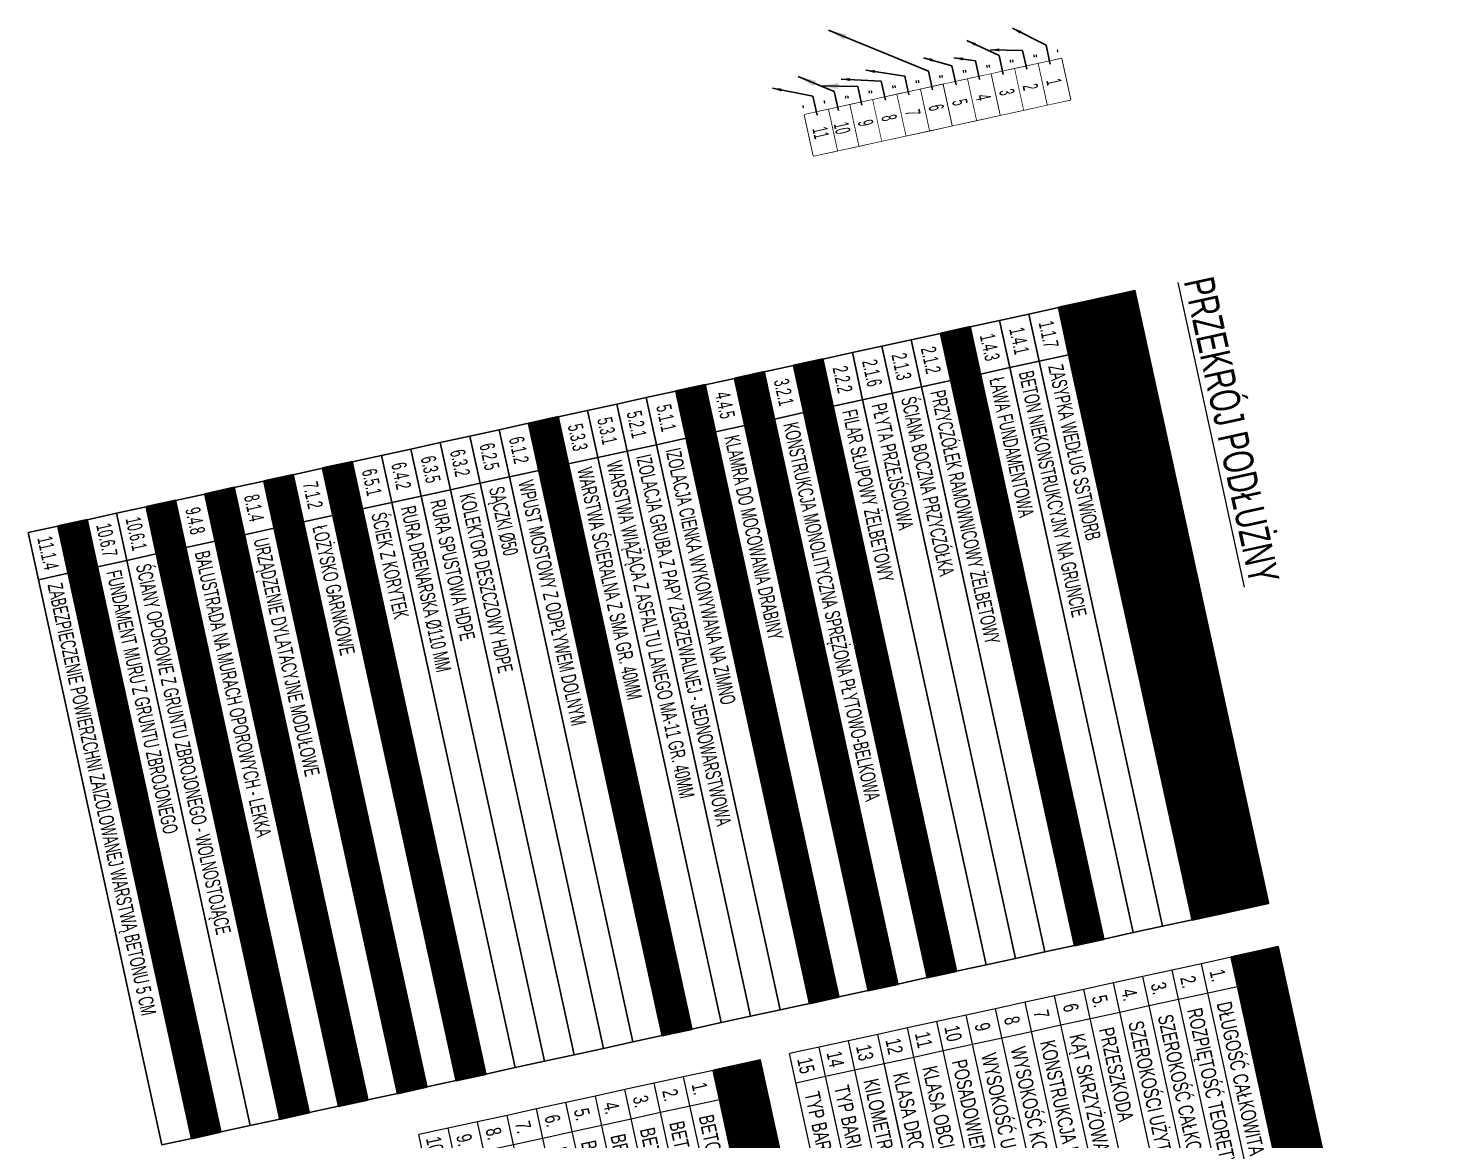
# Model space of a CAD drawing. Header units: metres. Extents: x 8416582 to 8417409, y 5771873 to 5772737.
# Drawn here: x 8416861.53 to 8416885.01, y 5772176.27 to 5772194.71 of the extents above; entities that cross this region are included whole.
import ezdxf
from ezdxf.enums import TextEntityAlignment as Align

# ---------------------------------------------------------------- set-up
doc = ezdxf.new("R2010")
doc.units = ezdxf.units.M
doc.set_wipeout_variables(frame=1)
for name, color, linetype in [('00RysOpi-T', 2, 'Continuous'), ('AII_M_opisy do legendy', 2, 'Continuous'), ('AII_M_opisy tytuly', 3, 'Continuous')]:
    doc.layers.add(name, color=color, linetype=linetype)
doc.layers.add('AII_M_legenda', color=1, linetype='Continuous', lineweight=25)
doc.layers.add('AII_M_tabele', color=1, linetype='Continuous', lineweight=25)
doc.styles.add('CDMSTYLE', font='CDMSIMPL.shx', dxfattribs={"width": 0.7, "bigfont": 'CDMBIGPL.shx'})
doc.dimstyles.new('CDM-ME100MM$7', dxfattribs={"dimscale": 0.1, "dimtxt": 2.5, "dimasz": 1.5, "dimexe": 1.5, "dimexo": 5, "dimgap": 0.5, "dimtad": 1, "dimdec": 0, "dimlfac": 1000, "dimrnd": 1, "dimzin": 9, "dimtxsty": 'CDMSTYLE', "dimblk": 'OBLIQUE', "dimcen": 2.5, "dimdle": 1.5, "dimclrd": 9, "dimclre": 9, "dimclrt": 1, "dimadec": 1, "dimazin": 2, "dimtfac": 1, "dimtdec": 0, "dimtix": 1, "dimtmove": 2, "dimatfit": 3, "dimfxl": 1, "dimtvp": 1, "dimtolj": 1, "dimtzin": 0, "dimlwd": 25, "dimlwe": 25, "dimarcsym": 0})
doc.dimstyles.new('CDM-ME200MM$7', dxfattribs={"dimscale": 0.2, "dimtxt": 2.5, "dimasz": 1.5, "dimexe": 1.5, "dimexo": 5, "dimgap": 0.5, "dimtad": 1, "dimdec": 0, "dimlfac": 1000, "dimrnd": 1, "dimzin": 9, "dimtxsty": 'CDMSTYLE', "dimblk": 'OBLIQUE', "dimcen": 2.5, "dimdle": 1.5, "dimclrd": 9, "dimclre": 9, "dimclrt": 1, "dimadec": 1, "dimazin": 2, "dimtfac": 1, "dimtdec": 0, "dimtix": 1, "dimtmove": 2, "dimatfit": 3, "dimfxl": 1, "dimtvp": 1, "dimtolj": 1, "dimtzin": 0, "dimlwd": 25, "dimlwe": 25, "dimarcsym": 0})

# ---------------------------------------------------------------- blocks, each defined once
blk = doc.blocks.new('OpiNum01')
at = {"layer": 'AII_M_opisy do legendy', "color": 0, "linetype": 'Continuous'}
blk.add_lwpolyline([(-3.5, -2), (3.5, -2), (3.5, 2), (-3.5, 2)], close=True, dxfattribs=at)
at = {"color": 9, "linetype": 'Continuous', "lineweight": 25, "style": 'CDMSTYLE', "width": 0.7, "flags": 1}
for tag, p in [('NAZWAPOL', (-4.1, -6.8)), ('NAZWAANG', (-4.1, -10.48)), ('SPECYF', (-4.1, -14.15)), ('ID', (-4.1, -17.82)), ('BAZA', (-4.1, -21.5)), ('RYSUNEK', (-4.1, -25.17))]:
    blk.add_attdef(tag, p, '', height=2, dxfattribs=at)
at = {"layer": 'AII_M_opisy do legendy', "linetype": 'Continuous', "lineweight": -2, "style": 'CDMSTYLE', "width": 0.5}
blk.add_attdef('NR', text='', height=2.5, dxfattribs=at).set_placement((0, 0), align=Align.MIDDLE)
at = {"color": 0, "linetype": 'Continuous'}
blk.add_wipeout([(-3.5, -2), (3.5, -2), (3.5, 2), (-3.5, 2)], dxfattribs=at).dxf.layer = 'AII_M_opisy do legendy'
blk = doc.blocks.new('OpiTxt01')
at = {"color": 0, "linetype": 'Continuous', "lineweight": 20, "style": 'CDMSTYLE', "width": 0.7}
blk.add_attdef('TEKST_GORNY', (1, 0.89), '', height=2, dxfattribs=at)
at = {"color": 0, "linetype": 'Continuous', "lineweight": -2, "style": 'CDMSTYLE', "width": 0.7}
blk.add_attdef('TEKST_DOLNY', (1.05, -2.73), '', height=2, dxfattribs=at)
blk = doc.blocks.new('_OBLIQUE')
at = {"color": 0, "linetype": 'ByBlock'}
blk.add_line((-0.5, -0.5), (0.5, 0.5), dxfattribs=at)
blk = doc.blocks.new('OpiMetryka011')
at = {"layer": 'AII_M_legenda', "linetype": 'Continuous', "lineweight": 25}
h = blk.add_hatch(dxfattribs=at)
h.set_pattern_fill('ANSI37', color=254, scale=0.04)
h.set_pattern_definition([(332.3230435, (-230.19498, -1666.47211), (0.058989711, 0.112468724), []), (62.3230435, (-230.19498, -1666.47211), (-0.112468724, 0.058989711), [])])
edge = h.paths.add_edge_path()
edge.add_line((0, 0), (128, 0))
edge.add_line((128, 0), (128, 8))
edge.add_line((128, 8), (0, 8))
edge.add_line((0, 8), (0, 0))
at = {"layer": 'AII_M_legenda', "color": 2, "linetype": 'Continuous', "lineweight": 35}
blk.add_lwpolyline([(0, 0), (128, 0), (128, 8), (0, 8)], close=True, dxfattribs=at)
at = {"lineweight": 25, "style": 'CDMSTYLE', "width": 0.7, "flags": 9}
for tag, p in [('OBIEKT', (-17.5, 2.25)), ('ELEMENT', (-2.5, 2.25))]:
    blk.add_attdef(tag, text='', height=2.5, dxfattribs=at).set_placement(p, align=Align.MIDDLE_RIGHT)
at = {"layer": 'AII_M_legenda', "color": 3, "linetype": 'Continuous', "lineweight": -2, "style": 'CDMSTYLE', "width": 0.6}
blk.add_attdef('NAGŁÓWEK', text='', height=4, dxfattribs=at).set_placement((4, 4), align=Align.MIDDLE_LEFT)
blk = doc.blocks.new('*U90')
at = {"layer": 'AII_M_legenda', "color": 1, "linetype": 'Continuous', "lineweight": 18, "ltscale": 0.4}
for p, q in [((0, 0), (0, -5)), ((128, 0), (0, 0)), ((5, 0), (5, -5)), ((72, 0), (72, -5)), ((128, -5), (128, 0)), ((128, -5), (0, -5))]:
    blk.add_line(p, q, dxfattribs=at)
at = {"lineweight": 25, "style": 'CDMSTYLE', "width": 0.7, "flags": 9}
for tag, p in [('OBIEKT', (-17.5, -2.75)), ('ELEMENT', (-2.5, -2.75))]:
    blk.add_attdef(tag, text='', height=2.5, dxfattribs=at).set_placement(p, align=Align.MIDDLE_RIGHT)
at = {"layer": 'AII_M_legenda', "color": 1, "lineweight": 25, "style": 'CDMSTYLE', "width": 0.7, "flags": 8}
blk.add_attdef('NR', text='', height=2.5, dxfattribs=at).set_placement((2.5, -2.75), align=Align.MIDDLE_CENTER)
for tag, p in [('NAZWA', (7, -2.75)), ('OPIS', (74, -2.75))]:
    blk.add_attdef(tag, text='', height=2.5, dxfattribs=at).set_placement(p, align=Align.MIDDLE_LEFT)
blk = doc.blocks.new('*U91')
at = {"layer": 'AII_M_legenda', "color": 1, "linetype": 'Continuous', "lineweight": 18, "ltscale": 0.4}
for p, q in [((0, 0), (0, -5)), ((104, 0), (0, 0)), ((5, 0), (5, -5)), ((74, 0), (74, -5)), ((104, -5), (104, 0)), ((104, -5), (0, -5))]:
    blk.add_line(p, q, dxfattribs=at)
at = {"lineweight": 25, "style": 'CDMSTYLE', "width": 0.7, "flags": 9}
for tag, p in [('OBIEKT', (-17.5, -2.75)), ('ELEMENT', (-2.5, -2.75))]:
    blk.add_attdef(tag, text='', height=2.5, dxfattribs=at).set_placement(p, align=Align.MIDDLE_RIGHT)
at = {"layer": 'AII_M_legenda', "color": 1, "lineweight": 25, "style": 'CDMSTYLE', "width": 0.7, "flags": 8}
blk.add_attdef('NR', text='', height=2.5, dxfattribs=at).set_placement((2.5, -2.75), align=Align.MIDDLE_CENTER)
for tag, p in [('NAZWA', (7, -2.75)), ('OPIS', (76, -2.75))]:
    blk.add_attdef(tag, text='', height=2.5, dxfattribs=at).set_placement(p, align=Align.MIDDLE_LEFT)
blk = doc.blocks.new('*U92')
at = {"layer": 'AII_M_legenda', "linetype": 'Continuous', "lineweight": 25}
h = blk.add_hatch(dxfattribs=at)
h.set_pattern_fill('ANSI37', color=254, scale=0.04)
h.set_pattern_definition([(45, (-232.66827, -46.22293), (-0.08980256, 0.08980256), []), (135, (-232.66827, -46.22293), (-0.08980256, -0.08980256), [])])
h.paths.add_polyline_path([(0, 0), (104, 0), (104, 8), (0, 8)])
at = {"layer": 'AII_M_legenda', "color": 2, "linetype": 'Continuous', "lineweight": 35}
blk.add_lwpolyline([(0, 0), (104, 0), (104, 8), (0, 8)], close=True, dxfattribs=at)
at = {"lineweight": 25, "style": 'CDMSTYLE', "width": 0.7, "flags": 9}
for tag, p in [('OBIEKT', (-17.5, 2.25)), ('ELEMENT', (-2.5, 2.25))]:
    blk.add_attdef(tag, text='', height=2.5, dxfattribs=at).set_placement(p, align=Align.MIDDLE_RIGHT)
at = {"layer": 'AII_M_legenda', "color": 3, "linetype": 'Continuous', "lineweight": -2, "style": 'CDMSTYLE', "width": 0.6}
blk.add_attdef('NAGŁÓWEK', text='', height=4, rotation=360, dxfattribs=at).set_placement((4, 4), align=Align.MIDDLE_LEFT)
blk = doc.blocks.new('*U93')
at = {"layer": 'AII_M_legenda', "color": 1, "linetype": 'Continuous', "lineweight": 18, "ltscale": 0.4}
for p, q in [((0, 0), (0, -5)), ((104, 0), (0, 0)), ((5, 0), (5, -5)), ((74, 0), (74, -5)), ((104, -5), (104, 0)), ((104, -5), (0, -5))]:
    blk.add_line(p, q, dxfattribs=at)
at = {"lineweight": 25, "style": 'CDMSTYLE', "width": 0.7, "flags": 9}
for tag, p in [('OBIEKT', (-17.5, -2.75)), ('ELEMENT', (-2.5, -2.75))]:
    blk.add_attdef(tag, text='', height=2.5, dxfattribs=at).set_placement(p, align=Align.MIDDLE_RIGHT)
at = {"layer": 'AII_M_legenda', "color": 1, "lineweight": 25, "style": 'CDMSTYLE', "width": 0.7, "flags": 8}
blk.add_attdef('NR', text='', height=2.5, dxfattribs=at).set_placement((2.5, -2.75), align=Align.MIDDLE_CENTER)
for tag, p in [('NAZWA', (7, -2.75)), ('OPIS', (76, -2.75))]:
    blk.add_attdef(tag, text='', height=2.5, dxfattribs=at).set_placement(p, align=Align.MIDDLE_LEFT)
blk = doc.blocks.new('*U223')
at = {"layer": 'AII_M_legenda', "color": 1, "linetype": 'Continuous', "lineweight": 18, "ltscale": 0.4}
for p, q in [((0, 0), (0, -5)), ((128, 0), (0, 0)), ((5, 0), (5, -5)), ((72, 0), (72, -5)), ((128, -5), (128, 0)), ((128, -5), (0, -5))]:
    blk.add_line(p, q, dxfattribs=at)
at = {"lineweight": 25, "style": 'CDMSTYLE', "width": 0.7, "flags": 9}
for tag, p in [('OBIEKT', (-17.5, -2.75)), ('ELEMENT', (-2.5, -2.75))]:
    blk.add_attdef(tag, text='', height=2.5, dxfattribs=at).set_placement(p, align=Align.MIDDLE_RIGHT)
at = {"layer": 'AII_M_legenda', "color": 1, "lineweight": 25, "style": 'CDMSTYLE', "width": 0.7, "flags": 8}
blk.add_attdef('NR', text='', height=2.5, dxfattribs=at).set_placement((2.5, -2.75), align=Align.MIDDLE_CENTER)
for tag, p in [('NAZWA', (7, -2.75)), ('OPIS', (74, -2.75))]:
    blk.add_attdef(tag, text='', height=2.5, dxfattribs=at).set_placement(p, align=Align.MIDDLE_LEFT)
blk = doc.blocks.new('*U222')
at = {"layer": 'AII_M_legenda', "color": 1, "linetype": 'Continuous', "lineweight": 18, "ltscale": 0.4}
for p, q in [((0, 0), (0, -5)), ((128, 0), (0, 0)), ((5, 0), (5, -5)), ((72, 0), (72, -5)), ((128, -5), (128, 0)), ((128, -5), (0, -5))]:
    blk.add_line(p, q, dxfattribs=at)
at = {"lineweight": 25, "style": 'CDMSTYLE', "width": 0.7, "flags": 9}
for tag, p in [('OBIEKT', (-17.5, -2.75)), ('ELEMENT', (-2.5, -2.75))]:
    blk.add_attdef(tag, text='', height=2.5, dxfattribs=at).set_placement(p, align=Align.MIDDLE_RIGHT)
at = {"layer": 'AII_M_legenda', "color": 1, "lineweight": 25, "style": 'CDMSTYLE', "width": 0.7, "flags": 8}
blk.add_attdef('NR', text='', height=2.5, dxfattribs=at).set_placement((2.5, -2.75), align=Align.MIDDLE_CENTER)
for tag, p in [('NAZWA', (7, -2.75)), ('OPIS', (74, -2.75))]:
    blk.add_attdef(tag, text='', height=2.5, dxfattribs=at).set_placement(p, align=Align.MIDDLE_LEFT)
blk = doc.blocks.new('OpiLeg02')
at = {"layer": 'AII_M_legenda', "linetype": 'Continuous', "lineweight": 25}
h = blk.add_hatch(dxfattribs=at)
h.set_pattern_fill('ANSI37', color=254, scale=0.04)
h.set_pattern_definition([(45, (-232.66827, -46.22293), (-0.08980256, 0.08980256), []), (135, (-232.66827, -46.22293), (-0.08980256, -0.08980256), [])])
h.paths.add_polyline_path([(0, 0), (104, 0), (104, 8), (0, 8)])
at = {"layer": 'AII_M_legenda', "color": 2, "linetype": 'Continuous', "lineweight": 35}
blk.add_lwpolyline([(0, 0), (104, 0), (104, 8), (0, 8)], close=True, dxfattribs=at)
at = {"layer": 'AII_M_legenda', "color": 3, "linetype": 'Continuous', "lineweight": -2, "style": 'CDMSTYLE', "width": 0.6}
blk.add_attdef('NAGŁÓWEK', text='', height=4, dxfattribs=at).set_placement((4, 4), align=Align.MIDDLE_LEFT)
blk = doc.blocks.new('OpiLeg03')
at = {"layer": 'AII_M_legenda', "linetype": 'Continuous', "lineweight": 25}
h = blk.add_hatch(dxfattribs=at)
h.set_pattern_fill('ANSI37', color=254, scale=0.03)
h.paths.add_polyline_path([(0, -5), (104, -5), (104, 0), (0, 0)])
at = {"layer": 'AII_M_legenda', "color": 0, "linetype": 'Continuous'}
blk.add_line((8, 0), (8, -5), dxfattribs=at)
at = {"layer": 'AII_M_legenda', "color": 2, "linetype": 'Continuous', "lineweight": 35}
blk.add_lwpolyline([(0, -5), (104, -5), (104, 0), (0, 0)], close=True, dxfattribs=at)
at = {"layer": 'AII_M_legenda', "color": 9, "linetype": 'Continuous', "lineweight": 25, "style": 'CDMSTYLE', "width": 0.7, "flags": 1}
for tag, p in [('SPECYF', (-25.64, -4.25)), ('ID', (-14.56, -4.25)), ('BAZA', (-7.93, -4.25))]:
    blk.add_attdef(tag, p, '', height=2, dxfattribs=at)
at = {"layer": 'AII_M_legenda', "color": 1, "linetype": 'Continuous', "lineweight": -2, "style": 'CDMSTYLE', "width": 0.6}
blk.add_attdef('NR', text='', height=2.5, dxfattribs=at).set_placement((4, -2.5), align=Align.MIDDLE)
blk.add_attdef('NAZWAPOL', text='', height=2.5, dxfattribs=at).set_placement((9.17, -2.5), align=Align.MIDDLE_LEFT)
blk = doc.blocks.new('OpiLeg01')
at = {"layer": 'AII_M_legenda', "color": 0, "linetype": 'Continuous'}
blk.add_lwpolyline([(0, -5), (8, -5), (8, 0), (0, 0)], close=True, dxfattribs=at)
blk.add_lwpolyline([(8, -5), (104, -5), (104, 0), (8, 0)], dxfattribs=at)
at = {"layer": 'AII_M_legenda', "color": 9, "linetype": 'Continuous', "lineweight": 25, "style": 'CDMSTYLE', "width": 0.7, "flags": 1}
for tag, p in [('SPECYF', (-25.64, -4.25)), ('ID', (-14.56, -4.25)), ('BAZA', (-7.93, -4.25))]:
    blk.add_attdef(tag, p, '', height=2, dxfattribs=at)
at = {"layer": 'AII_M_legenda', "linetype": 'Continuous', "lineweight": -2, "style": 'CDMSTYLE', "width": 0.6}
blk.add_attdef('NR', text='', height=2.5, dxfattribs=at).set_placement((4, -2.5), align=Align.MIDDLE)
blk.add_attdef('NAZWAPOL', text='', height=2.5, dxfattribs=at).set_placement((9.17, -2.5), align=Align.MIDDLE_LEFT)

msp = doc.modelspace()

# ---------------------------------------------------------------- block references
at = {"layer": '00RysOpi-T', "color": 1, "linetype": 'Continuous', "lineweight": 0, "rotation": 282.3200789319986}
for p, xscale, yscale, zscale, values in [((8416878.5599, 5772193.8249), 0.1, 0.1, 0.1, {'NR': '1'}), ((8416876.6059, 5772193.3982), 0.09999999999999998, 0.09999999999999998, 0.09999999999999998, {'NR': '6'}), ((8416875.4336, 5772193.1422), 0.09999999999999998, 0.09999999999999998, 0.09999999999999998, {'NR': '9'})]:
    msp.add_blockref('OpiNum01', p, dxfattribs=dict(at, xscale=xscale, yscale=yscale, zscale=zscale)).add_auto_attribs(values)
at = {"layer": 'AII_M_legenda', "xscale": 0.09999999999999998, "yscale": 0.09999999999999998, "zscale": 0.09999999999999998, "rotation": 282.3200789319986}
for name, p, values in [('OpiLeg02', (8416879.119, 5772190.1832), {'NAGŁÓWEK': 'LEGENDA'}), ('OpiLeg03', (8416879.119, 5772190.1832), {'NR': '1', 'NAZWAPOL': 'FUNDAMENTOWANIE'}), ('OpiLeg01', (8416878.1421, 5772189.9698), {'NR': '1.4.1', 'NAZWAPOL': 'BETON NIEKONSTRUKCYJNY NA GRUNCIE'}), ('OpiLeg01', (8416878.6305, 5772190.0765), {'NR': '1.1.7', 'NAZWAPOL': 'ZASYPKA WEDŁUG SSTWiORB'}), ('OpiLeg01', (8416876.6766, 5772189.6498), {'NR': '2.1.2', 'NAZWAPOL': 'PRZYCZÓŁEK RAMOWNICOWY ŻELBETOWY'}), ('OpiLeg03', (8416877.1651, 5772189.7564), {'NR': '2', 'NAZWAPOL': 'PODPORY'}), ('OpiLeg01', (8416877.6536, 5772189.8631), {'NR': '1.4.3', 'NAZWAPOL': 'ŁAWA FUNDAMENTOWA'}), ('OpiLeg01', (8416875.6996, 5772189.4364), {'NR': '2.1.6', 'NAZWAPOL': 'PŁYTA PRZEJŚCIOWA'}), ('OpiLeg01', (8416876.1881, 5772189.5431), {'NR': '2.1.3', 'NAZWAPOL': 'ŚCIANA BOCZNA PRZYCZÓŁKA'}), ('OpiLeg03', (8416874.7227, 5772189.223), {'NR': '3', 'NAZWAPOL': 'KONSTRUKCJE BETONOWE'}), ('OpiLeg01', (8416875.2111, 5772189.3297), {'NR': '2.2.2', 'NAZWAPOL': 'FILAR SŁUPOWY ŻELBETOWY'}), ('OpiLeg03', (8416873.7457, 5772189.0096), {'NR': '4', 'NAZWAPOL': 'KONSTRUKCJE STALOWE'}), ('OpiLeg01', (8416874.2342, 5772189.1163), {'NR': '3.2.1', 'NAZWAPOL': 'KONSTRUKCJA MONOLITYCZNA SPRĘŻONA PŁYTOWO-BELKOWA'}), ('OpiLeg03', (8416872.7687, 5772188.7963), {'NR': '5', 'NAZWAPOL': 'IZOLACJE I NAWIERZCHNIE'}), ('OpiLeg01', (8416873.2572, 5772188.903), {'NR': '4.4.5', 'NAZWAPOL': 'KLAMRA DO MOCOWANIA DRABINY'}), ('OpiLeg01', (8416871.3033, 5772188.4762), {'NR': '5.3.1', 'NAZWAPOL': 'WARSTWA WIĄŻĄCA Z ASFALTU LANEGO MA-11 GR. 40MM'}), ('OpiLeg01', (8416871.7917, 5772188.5829), {'NR': '5.2.1', 'NAZWAPOL': 'IZOLACJA GRUBA Z PAPY ZGRZEWALNEJ - JEDNOWARSTWOWA'}), ('OpiLeg01', (8416872.2802, 5772188.6896), {'NR': '5.1.1', 'NAZWAPOL': 'IZOLACJA CIENKA WYKONYWANA NA ZIMNO'}), ('OpiLeg03', (8416870.3263, 5772188.2628), {'NR': '6', 'NAZWAPOL': 'ODWODNIENIE'}), ('OpiLeg01', (8416870.8148, 5772188.3695), {'NR': '5.3.3', 'NAZWAPOL': 'WARSTWA ŚCIERALNA Z SMA GR. 40MM'}), ('OpiLeg01', (8416869.3493, 5772188.0495), {'NR': '6.2.5', 'NAZWAPOL': 'SĄCZKI %%C50'}), ('OpiLeg01', (8416869.8378, 5772188.1562), {'NR': '6.1.2', 'NAZWAPOL': 'WPUST MOSTOWY Z ODPŁYWEM DOLNYM'}), ('OpiLeg01', (8416868.3723, 5772187.8361), {'NR': '6.3.5', 'NAZWAPOL': 'RURA SPUSTOWA HDPE'}), ('OpiLeg01', (8416868.8608, 5772187.9428), {'NR': '6.3.2', 'NAZWAPOL': 'KOLEKTOR DESZCZOWY HDPE'}), ('OpiLeg01', (8416867.3954, 5772187.6227), {'NR': '6.5.1', 'NAZWAPOL': 'ŚCIEK Z KORYTEK'}), ('OpiLeg01', (8416867.8839, 5772187.7294), {'NR': '6.4.2', 'NAZWAPOL': 'RURA DRENARSKA %%C110 MM'}), ('OpiLeg03', (8416865.9299, 5772187.3027), {'NR': '8', 'NAZWAPOL': 'URZĄDZENIA DYLATACYJNE'}), ('OpiLeg01', (8416866.4184, 5772187.4093), {'NR': '7.1.2', 'NAZWAPOL': 'ŁOŻYSKO GARNKOWE'}), ('OpiLeg03', (8416866.9069, 5772187.516), {'NR': '7', 'NAZWAPOL': 'ŁOŻYSKA'}), ('OpiLeg03', (8416864.9529, 5772187.0893), {'NR': '9', 'NAZWAPOL': 'ELEMENTY ZABEZPIECZAJĄCE'}), ('OpiLeg01', (8416865.4414, 5772187.196), {'NR': '8.1.4', 'NAZWAPOL': 'URZĄDZENIE DYLATACYJNE MODUŁOWE'}), ('OpiLeg03', (8416863.976, 5772186.8759), {'NR': '10', 'NAZWAPOL': 'INNE ROBOTY MOSTOWE'}), ('OpiLeg01', (8416864.4645, 5772186.9826), {'NR': '9.4.8', 'NAZWAPOL': 'BALUSTRADA NA MURACH OPOROWYCH - LEKKA'}), ('OpiLeg01', (8416862.999, 5772186.6625), {'NR': '10.6.7', 'NAZWAPOL': 'FUNDAMENT MURU Z GRUNTU ZBROJONEGO'}), ('OpiLeg01', (8416863.4875, 5772186.7692), {'NR': '10.6.1', 'NAZWAPOL': 'ŚCIANY OPOROWE Z GRUNTU ZBROJONEGO - WOLNOSTOJĄCE'}), ('OpiLeg01', (8416862.022, 5772186.4492), {'NR': '11.1.4', 'NAZWAPOL': 'ZABEZPIECZENIE POWIERZCHNI ZAIZOLOWANEJ WARSTWĄ BETONU 5 CM'}), ('OpiLeg03', (8416862.5105, 5772186.5559), {'NR': '11', 'NAZWAPOL': 'POZOSTAŁE POZYCJE'})]:
    msp.add_blockref(name, p, dxfattribs=at).add_auto_attribs(values)
at = {"layer": 'AII_M_tabele', "rotation": 282.3200789319986}
for name, p, xscale, yscale, zscale, values in [('OpiMetryka011', (8416881.4972, 5772179.2944), 0.09999999999999996, 0.09999999999999996, 0.09999999999999996, {'NAGŁÓWEK': 'METRYKA OBIEKTU - WD-68'}), ('*U92', (8416872.8998, 5772177.4167), 0.09999999999999981, 0.09999999999999981, 0.09999999999999981, {'NAGŁÓWEK': 'DANE MATERIAŁOWE'})]:
    msp.add_blockref(name, p, dxfattribs=dict(at, xscale=xscale, yscale=yscale, zscale=zscale)).add_auto_attribs(values)
at = {"layer": 'AII_M_tabele', "color": 1, "lineweight": 25, "xscale": 0.09999999999999996, "yscale": 0.09999999999999996, "zscale": 0.09999999999999996, "rotation": 282.3200789319986}
for p, values in [((8416880.5202, 5772179.081), {'NR': '3.', 'NAZWA': 'SZEROKOŚĆ CAŁKOWITA', 'OPIS': '12,15 m'}), ((8416881.0087, 5772179.1877), {'NR': '2.', 'NAZWA': 'ROZPIĘTOŚĆ TEORETYCZNA', 'OPIS': '26,0+26,0 m'}), ((8416881.4972, 5772179.2944), {'NR': '1.', 'NAZWA': 'DŁUGOŚĆ CAŁKOWITA', 'OPIS': '53,80 m'}), ((8416879.5432, 5772178.8676), {'NR': '5.', 'NAZWA': 'PRZESZKODA', 'OPIS': 'AUTOSTRADA A2'}), ((8416880.0317, 5772178.9743), {'NR': '4.', 'NAZWA': 'SZEROKOŚCI UŻYTKOWE', 'OPIS': '2x2,75 m + 2,0 m +1,5 m'}), ((8416876.6123, 5772178.2275), {'NR': '11', 'NAZWA': 'KLASA OBCIĄŻENIA OBIEKTU wg PN-EN 1991-2', 'OPIS': 'klasa II'}), ((8416875.1469, 5772177.9075), {'NR': '14', 'NAZWA': 'TYP BARIERY OCHRONNEJ', 'OPIS': 'H2W2'}), ((8416876.1238, 5772178.1208), {'NR': '12', 'NAZWA': 'KLASA DROGI NA OBIEKCIE', 'OPIS': 'L'}), ((8416874.6584, 5772177.8008), {'NR': '15', 'NAZWA': 'TYP BARIERY OCHRONNEJ Z PORĘCZĄ', 'OPIS': 'H2W3'})]:
    msp.add_blockref('*U90', p, dxfattribs=at).add_auto_attribs(values)
at = {"layer": 'AII_M_tabele', "lineweight": 25, "xscale": 0.09999999999999998, "yscale": 0.09999999999999998, "zscale": 0.09999999999999998, "rotation": 282.3200789319986}
for name, p, values in [('*U222', (8416878.5663, 5772178.6543), {'NR': '7', 'NAZWA': 'KONSTRUKCJA NOŚNA', 'OPIS': 'PŁYTOWO-BELKOWA, KABLOBETON'}), ('*U222', (8416879.0547, 5772178.761), {'NR': '6', 'NAZWA': 'KĄT SKRZYŻOWANIA Z OSIĄ PRZESZKODY', 'OPIS': '90%%D'}), ('*U223', (8416877.5893, 5772178.4409), {'NR': '9', 'NAZWA': 'WYSOKOŚĆ USTROJOWA', 'OPIS': '1,30'}), ('*U223', (8416878.0778, 5772178.5476), {'NR': '8', 'NAZWA': 'WYSOKOŚĆ KONSTRUKCYJNA', 'OPIS': '1,43'})]:
    msp.add_blockref(name, p, dxfattribs=at).add_auto_attribs(values)
at = {"layer": 'AII_M_tabele', "lineweight": 25}
ref = msp.add_blockref('*U222', (8416877.1008, 5772178.3342), dxfattribs=dict(at, xscale=0.09999999999999998, yscale=0.09999999999999998, zscale=0.09999999999999998, rotation=282.3200789319986))
ref.add_attrib('NR', '10', dxfattribs={"layer": 'AII_M_legenda', "color": 1, "lineweight": 25, "height": 0.25, "rotation": 282.32008, "style": 'CDMSTYLE', "width": 0.7, "flags": 8}).set_placement((8416876.8855, 5772178.0313), align=Align.MIDDLE_CENTER)
ref.add_attrib('NAZWA', 'POSADOWIENIE', dxfattribs={"layer": 'AII_M_legenda', "color": 1, "lineweight": 25, "height": 0.25, "rotation": 282.32008, "style": 'CDMSTYLE', "width": 0.7, "flags": 8}).set_placement((8416876.9815, 5772177.5917), align=Align.MIDDLE_LEFT)
ref.add_attrib('OPIS', 'BEZPOŚREDNIE NA GRUNCIE WZMOCNIONYM', dxfattribs={"layer": 'AII_M_legenda', "color": 1, "lineweight": 25, "height": 0.25, "rotation": 282.32008, "style": 'CDMSTYLE', "width": 0.65, "flags": 8}).set_placement((8416878.4111, 5772171.0459), align=Align.MIDDLE_LEFT)
ref = msp.add_blockref('*U223', (8416875.6353, 5772178.0141), dxfattribs=dict(at, xscale=0.09999999999999998, yscale=0.09999999999999998, zscale=0.09999999999999998, rotation=282.3200789319986))
ref.add_attrib('NR', '13', dxfattribs={"layer": 'AII_M_legenda', "color": 1, "lineweight": 25, "height": 0.25, "rotation": 282.32008, "style": 'CDMSTYLE', "width": 0.7, "flags": 8}).set_placement((8416875.42, 5772177.7112), align=Align.MIDDLE_CENTER)
ref.add_attrib('NAZWA', 'KILOMETRAŻ OBIEKTU', dxfattribs={"layer": 'AII_M_legenda', "color": 1, "lineweight": 25, "height": 0.25, "rotation": 282.32008, "style": 'CDMSTYLE', "width": 0.7, "flags": 8}).set_placement((8416875.516, 5772177.2716), align=Align.MIDDLE_LEFT)
ref.add_attrib('OPIS', '600+560.00 A2 / 0+277.35 DG 200122W', dxfattribs={"layer": 'AII_M_legenda', "color": 1, "lineweight": 25, "height": 0.25, "rotation": 282.32008, "style": 'CDMSTYLE', "width": 0.65, "flags": 8}).set_placement((8416876.9456, 5772170.7259), align=Align.MIDDLE_LEFT)
at = {"layer": 'AII_M_tabele'}
ref = msp.add_blockref('*U91', (8416871.9229, 5772177.2033), dxfattribs=dict(at, xscale=0.09999999999999981, yscale=0.09999999999999981, zscale=0.09999999999999981, rotation=282.3200789319986))
ref.add_attrib('NR', '3.', dxfattribs={"layer": 'AII_M_legenda', "color": 1, "lineweight": 25, "height": 0.25, "rotation": 282.32008, "style": 'CDMSTYLE', "width": 0.7}).set_placement((8416871.7075, 5772176.9004), align=Align.MIDDLE_CENTER)
ref.add_attrib('NAZWA', 'BETON PRZYCZÓŁKÓW', dxfattribs={"layer": 'AII_M_legenda', "color": 1, "lineweight": 25, "height": 0.25, "rotation": 282.32008, "style": 'CDMSTYLE', "width": 0.7}).set_placement((8416871.8035, 5772176.4608), align=Align.MIDDLE_LEFT)
ref.add_attrib('OPIS', 'C30/37', dxfattribs={"layer": 'AII_M_legenda', "color": 1, "lineweight": 25, "height": 0.25, "rotation": 282.32008, "style": 'CDMSTYLE', "width": 0.7}).set_placement((8416873.2758, 5772169.7197), align=Align.MIDDLE_LEFT)
ref = msp.add_blockref('*U91', (8416872.4113, 5772177.31), dxfattribs=dict(at, xscale=0.09999999999999981, yscale=0.09999999999999981, zscale=0.09999999999999981, rotation=282.3200789319986))
ref.add_attrib('NR', '2.', dxfattribs={"layer": 'AII_M_legenda', "color": 1, "lineweight": 25, "height": 0.25, "rotation": 282.32008, "style": 'CDMSTYLE', "width": 0.7}).set_placement((8416872.196, 5772177.0071), align=Align.MIDDLE_CENTER)
ref.add_attrib('NAZWA', 'BETON ŁAW FUNDAMENTOWYCH', dxfattribs={"layer": 'AII_M_legenda', "color": 1, "lineweight": 25, "height": 0.25, "rotation": 282.32008, "style": 'CDMSTYLE', "width": 0.7}).set_placement((8416872.292, 5772176.5675), align=Align.MIDDLE_LEFT)
ref.add_attrib('OPIS', 'C30/37', dxfattribs={"layer": 'AII_M_legenda', "color": 1, "lineweight": 25, "height": 0.25, "rotation": 282.32008, "style": 'CDMSTYLE', "width": 0.7}).set_placement((8416873.7643, 5772169.8264), align=Align.MIDDLE_LEFT)
ref = msp.add_blockref('*U93', (8416872.8998, 5772177.4167), dxfattribs=dict(at, xscale=0.09999999999999998, yscale=0.09999999999999998, zscale=0.09999999999999998, rotation=282.3200789319986))
ref.add_attrib('NR', '1.', dxfattribs={"layer": 'AII_M_legenda', "color": 1, "lineweight": 25, "height": 0.25, "rotation": 282.32008, "style": 'CDMSTYLE', "width": 0.7}).set_placement((8416872.6845, 5772177.1138), align=Align.MIDDLE_CENTER)
ref.add_attrib('NAZWA', 'BETON USTROJU NOŚNEGO', dxfattribs={"layer": 'AII_M_legenda', "color": 1, "lineweight": 25, "height": 0.25, "rotation": 282.32008, "style": 'CDMSTYLE', "width": 0.7}).set_placement((8416872.7805, 5772176.6741), align=Align.MIDDLE_LEFT)
ref.add_attrib('OPIS', 'C40/50', dxfattribs={"layer": 'AII_M_legenda', "color": 1, "lineweight": 25, "height": 0.25, "rotation": 282.32008, "style": 'CDMSTYLE', "width": 0.7}).set_placement((8416874.2528, 5772169.933), align=Align.MIDDLE_LEFT)
ref = msp.add_blockref('*U91', (8416870.9459, 5772176.99), dxfattribs=dict(at, xscale=0.09999999999999981, yscale=0.09999999999999981, zscale=0.09999999999999981, rotation=282.3200789319986))
ref.add_attrib('NR', '5.', dxfattribs={"layer": 'AII_M_legenda', "color": 1, "lineweight": 25, "height": 0.25, "rotation": 282.32008, "style": 'CDMSTYLE', "width": 0.7}).set_placement((8416870.7306, 5772176.687), align=Align.MIDDLE_CENTER)
ref.add_attrib('NAZWA', 'BETON FILARÓW', dxfattribs={"layer": 'AII_M_legenda', "color": 1, "lineweight": 25, "height": 0.25, "rotation": 282.32008, "style": 'CDMSTYLE', "width": 0.7}).set_placement((8416870.8266, 5772176.2474), align=Align.MIDDLE_LEFT)
ref.add_attrib('OPIS', 'C35/45', dxfattribs={"layer": 'AII_M_legenda', "color": 1, "lineweight": 25, "height": 0.25, "rotation": 282.32008, "style": 'CDMSTYLE', "width": 0.7}).set_placement((8416872.2988, 5772169.5063), align=Align.MIDDLE_LEFT)
ref = msp.add_blockref('*U91', (8416871.4344, 5772177.0966), dxfattribs=dict(at, xscale=0.09999999999999981, yscale=0.09999999999999981, zscale=0.09999999999999981, rotation=282.3200789319986))
ref.add_attrib('NR', '4.', dxfattribs={"layer": 'AII_M_legenda', "color": 1, "lineweight": 25, "height": 0.25, "rotation": 282.32008, "style": 'CDMSTYLE', "width": 0.7}).set_placement((8416871.219, 5772176.7937), align=Align.MIDDLE_CENTER)
ref.add_attrib('NAZWA', 'BETON PŁYT PRZEJŚCIOWYCH', dxfattribs={"layer": 'AII_M_legenda', "color": 1, "lineweight": 25, "height": 0.25, "rotation": 282.32008, "style": 'CDMSTYLE', "width": 0.7}).set_placement((8416871.3151, 5772176.3541), align=Align.MIDDLE_LEFT)
ref.add_attrib('OPIS', 'C30/37', dxfattribs={"layer": 'AII_M_legenda', "color": 1, "lineweight": 25, "height": 0.25, "rotation": 282.32008, "style": 'CDMSTYLE', "width": 0.7}).set_placement((8416872.7873, 5772169.613), align=Align.MIDDLE_LEFT)
ref = msp.add_blockref('*U91', (8416869.9689, 5772176.7766), dxfattribs=dict(at, xscale=0.09999999999999981, yscale=0.09999999999999981, zscale=0.09999999999999981, rotation=282.3200789319986))
ref.add_attrib('NR', '7.', dxfattribs={"layer": 'AII_M_legenda', "color": 1, "lineweight": 25, "height": 0.25, "rotation": 282.32008, "style": 'CDMSTYLE', "width": 0.7}).set_placement((8416869.7536, 5772176.4737), align=Align.MIDDLE_CENTER)
ref.add_attrib('NAZWA', 'BETON ZABUDÓW CHODNIKOWYCH', dxfattribs={"layer": 'AII_M_legenda', "color": 1, "lineweight": 25, "height": 0.25, "rotation": 282.32008, "style": 'CDMSTYLE', "width": 0.7}).set_placement((8416869.8496, 5772176.034), align=Align.MIDDLE_LEFT)
ref.add_attrib('OPIS', 'C35/45', dxfattribs={"layer": 'AII_M_legenda', "color": 1, "lineweight": 25, "height": 0.25, "rotation": 282.32008, "style": 'CDMSTYLE', "width": 0.7}).set_placement((8416871.3219, 5772169.2929), align=Align.MIDDLE_LEFT)
ref = msp.add_blockref('*U91', (8416870.4574, 5772176.8833), dxfattribs=dict(at, xscale=0.09999999999999981, yscale=0.09999999999999981, zscale=0.09999999999999981, rotation=282.3200789319986))
ref.add_attrib('NR', '6.', dxfattribs={"layer": 'AII_M_legenda', "color": 1, "lineweight": 25, "height": 0.25, "rotation": 282.32008, "style": 'CDMSTYLE', "width": 0.7}).set_placement((8416870.2421, 5772176.5804), align=Align.MIDDLE_CENTER)
ref.add_attrib('NAZWA', 'BETON CIOSÓW PODŁOŻYSKOWYCH', dxfattribs={"layer": 'AII_M_legenda', "color": 1, "lineweight": 25, "height": 0.25, "rotation": 282.32008, "style": 'CDMSTYLE', "width": 0.7}).set_placement((8416870.3381, 5772176.1407), align=Align.MIDDLE_LEFT)
ref.add_attrib('OPIS', 'C35/45', dxfattribs={"layer": 'AII_M_legenda', "color": 1, "lineweight": 25, "height": 0.25, "rotation": 282.32008, "style": 'CDMSTYLE', "width": 0.7}).set_placement((8416871.8104, 5772169.3996), align=Align.MIDDLE_LEFT)
ref = msp.add_blockref('*U91', (8416868.9919, 5772176.5632), dxfattribs=dict(at, xscale=0.09999999999999981, yscale=0.09999999999999981, zscale=0.09999999999999981, rotation=282.3200789319986))
ref.add_attrib('NR', '9.', dxfattribs={"layer": 'AII_M_legenda', "color": 1, "lineweight": 25, "height": 0.25, "rotation": 282.32008, "style": 'CDMSTYLE', "width": 0.7}).set_placement((8416868.7766, 5772176.2603), align=Align.MIDDLE_CENTER)
ref.add_attrib('NAZWA', 'STAL ZBROJENIOWA', dxfattribs={"layer": 'AII_M_legenda', "color": 1, "lineweight": 25, "height": 0.25, "rotation": 282.32008, "style": 'CDMSTYLE', "width": 0.7}).set_placement((8416868.8726, 5772175.8207), align=Align.MIDDLE_LEFT)
ref.add_attrib('OPIS', 'f`3yk`4=500 [MPa], kl.C', dxfattribs={"layer": 'AII_M_legenda', "color": 1, "lineweight": 25, "height": 0.25, "rotation": 282.32008, "style": 'CDMSTYLE', "width": 0.7}).set_placement((8416870.3449, 5772169.0796), align=Align.MIDDLE_LEFT)
ref = msp.add_blockref('*U91', (8416869.4804, 5772176.6699), dxfattribs=dict(at, xscale=0.09999999999999981, yscale=0.09999999999999981, zscale=0.09999999999999981, rotation=282.3200789319986))
ref.add_attrib('NR', '8.', dxfattribs={"layer": 'AII_M_legenda', "color": 1, "lineweight": 25, "height": 0.25, "rotation": 282.32008, "style": 'CDMSTYLE', "width": 0.7}).set_placement((8416869.2651, 5772176.367), align=Align.MIDDLE_CENTER)
ref.add_attrib('NAZWA', 'BETON NIEKONSTRUKCYJNY', dxfattribs={"layer": 'AII_M_legenda', "color": 1, "lineweight": 25, "height": 0.25, "rotation": 282.32008, "style": 'CDMSTYLE', "width": 0.7}).set_placement((8416869.3611, 5772175.9273), align=Align.MIDDLE_LEFT)
ref.add_attrib('OPIS', 'C12/15', dxfattribs={"layer": 'AII_M_legenda', "color": 1, "lineweight": 25, "height": 0.25, "rotation": 282.32008, "style": 'CDMSTYLE', "width": 0.7}).set_placement((8416870.8334, 5772169.1862), align=Align.MIDDLE_LEFT)
ref = msp.add_blockref('*U91', (8416868.5035, 5772176.4565), dxfattribs=dict(at, xscale=0.09999999999999981, yscale=0.09999999999999981, zscale=0.09999999999999981, rotation=282.3200789319986))
ref.add_attrib('NR', '10.', dxfattribs={"layer": 'AII_M_legenda', "color": 1, "lineweight": 25, "height": 0.25, "rotation": 282.32008, "style": 'CDMSTYLE', "width": 0.7}).set_placement((8416868.2881, 5772176.1536), align=Align.MIDDLE_CENTER)
ref.add_attrib('NAZWA', 'STAL SPRĘŻAJĄCA', dxfattribs={"layer": 'AII_M_legenda', "color": 1, "lineweight": 25, "height": 0.25, "rotation": 282.32008, "style": 'CDMSTYLE', "width": 0.7}).set_placement((8416868.3841, 5772175.714), align=Align.MIDDLE_LEFT)
ref.add_attrib('OPIS', '1860 [MPa]', dxfattribs={"layer": 'AII_M_legenda', "color": 1, "lineweight": 25, "height": 0.25, "rotation": 282.32008, "style": 'CDMSTYLE', "width": 0.7}).set_placement((8416869.8564, 5772168.9729), align=Align.MIDDLE_LEFT)

# ---------------------------------------------------------------- texts
at = {"layer": 'AII_M_opisy tytuly', "color": 3, "linetype": 'Continuous', "lineweight": 0, "style": 'CDMSTYLE', "width": 0.7}
msp.add_text('%%UPRZEKRÓJ PODŁUŻNY', height=0.5, rotation=282.32008, dxfattribs=at).set_placement((8416881.507, 5772188.0412), align=Align.MIDDLE_CENTER)

# ---------------------------------------------------------------- next in the draw order: block references
at = {"layer": 'Defpoints', "color": 250, "linetype": 'Continuous', "lineweight": 0, "rotation": 282.3200789319986}
for p, xscale, yscale, zscale in [((8416878.4276, 5772194.4307), 0.1, 0.1, 0.1), ((8416876.4737, 5772194.0039), 0.09999999999999998, 0.09999999999999998, 0.09999999999999998), ((8416875.3013, 5772193.7479), 0.09999999999999998, 0.09999999999999998, 0.09999999999999998)]:
    msp.add_blockref('OpiTxt01', p, dxfattribs=dict(at, xscale=xscale, yscale=yscale, zscale=zscale)).add_auto_attribs({'TEKST_GORNY': '-', 'TEKST_DOLNY': '-'})

# ---------------------------------------------------------------- next in the draw order: leaders
at = {"layer": '00RysOpi-T', "color": 9, "linetype": 'Continuous', "lineweight": 0}
for points, dimstyle in [([(8416874.8175, 5772194.6816), (8416876.4737, 5772194.0039), (8416876.5419, 5772193.6913)], 'CDM-ME200MM$7'), ([(8416877.8703, 5772194.713), (8416878.4276, 5772194.4307), (8416878.4959, 5772194.118)], 'CDM-ME100MM$7'), ([(8416874.6809, 5772193.7602), (8416875.3013, 5772193.7479), (8416875.3696, 5772193.4352)], 'CDM-ME200MM$7')]:
    msp.add_leader(points, dimstyle=dimstyle, dxfattribs=at)

# ---------------------------------------------------------------- next in the draw order: block references
at = {"layer": '00RysOpi-T', "color": 1, "linetype": 'Continuous', "lineweight": 0, "xscale": 0.09999999999999998, "yscale": 0.09999999999999998, "zscale": 0.09999999999999998, "rotation": 282.3200789319986}
for p, values in [((8416878.1691, 5772193.7396), {'NR': '2'}), ((8416875.0428, 5772193.0568), {'NR': '10'})]:
    msp.add_blockref('OpiNum01', p, dxfattribs=at).add_auto_attribs(values)

# ---------------------------------------------------------------- next in the draw order: block references
at = {"layer": 'Defpoints', "color": 250, "linetype": 'Continuous', "lineweight": 0, "xscale": 0.09999999999999998, "yscale": 0.09999999999999998, "zscale": 0.09999999999999998, "rotation": 282.3200789319986}
for p in [(8416878.0368, 5772194.3453), (8416874.9105, 5772193.6625)]:
    msp.add_blockref('OpiTxt01', p, dxfattribs=at).add_auto_attribs({'TEKST_GORNY': '-', 'TEKST_DOLNY': '-'})

# ---------------------------------------------------------------- next in the draw order: leaders
at = {"layer": '00RysOpi-T', "color": 9, "linetype": 'Continuous', "lineweight": 0}
for points, dimstyle in [([(8416877.5019, 5772194.3571), (8416878.0368, 5772194.3453), (8416878.1051, 5772194.0327)], 'CDM-ME100MM$7'), ([(8416874.3124, 5772193.9125), (8416874.9105, 5772193.6625), (8416874.9788, 5772193.3499)], 'CDM-ME200MM$7')]:
    msp.add_leader(points, dimstyle=dimstyle, dxfattribs=at)

# ---------------------------------------------------------------- next in the draw order: block references
at = {"layer": '00RysOpi-T', "color": 1, "linetype": 'Continuous', "lineweight": 0}
for p, xscale, yscale, zscale, rotation, values in [((8416877.7783, 5772193.6542), 0.09999999999999998, 0.09999999999999998, 0.09999999999999998, 282.3200789319986, {'NR': '3'}), ((8416874.6887, 5772192.9795), 0.1, 0.1, 0.1, 282.320081213921, {'NR': '11'})]:
    msp.add_blockref('OpiNum01', p, dxfattribs=dict(at, xscale=xscale, yscale=yscale, zscale=zscale, rotation=rotation)).add_auto_attribs(values)

# ---------------------------------------------------------------- next in the draw order: block references
at = {"layer": 'Defpoints', "color": 250, "linetype": 'Continuous', "lineweight": 0}
for p, xscale, yscale, zscale, rotation in [((8416877.646, 5772194.26), 0.09999999999999998, 0.09999999999999998, 0.09999999999999998, 282.3200789319986), ((8416874.5564, 5772193.5852), 0.1, 0.1, 0.1, 282.320081213921)]:
    msp.add_blockref('OpiTxt01', p, dxfattribs=dict(at, xscale=xscale, yscale=yscale, zscale=zscale, rotation=rotation)).add_auto_attribs({'TEKST_GORNY': '-', 'TEKST_DOLNY': '-'})

# ---------------------------------------------------------------- next in the draw order: leaders
at = {"layer": '00RysOpi-T', "color": 9, "linetype": 'Continuous', "lineweight": 0}
for points in [[(8416877.1139, 5772194.5111), (8416877.646, 5772194.26), (8416877.7143, 5772193.9473)], [(8416873.8881, 5772193.7178), (8416874.5564, 5772193.5852), (8416874.6247, 5772193.2726)]]:
    msp.add_leader(points, dimstyle='CDM-ME100MM$7', dxfattribs=at)

# ---------------------------------------------------------------- next in the draw order: block references
at = {"layer": '00RysOpi-T', "color": 1, "linetype": 'Continuous', "lineweight": 0, "xscale": 0.09999999999999998, "yscale": 0.09999999999999998, "zscale": 0.09999999999999998, "rotation": 282.3200789319986}
msp.add_blockref('OpiNum01', (8416877.3875, 5772193.5689), dxfattribs=at).add_auto_attribs({'NR': '4'})

# ---------------------------------------------------------------- next in the draw order: block references
at = {"layer": 'Defpoints', "color": 250, "linetype": 'Continuous', "lineweight": 0, "xscale": 0.09999999999999998, "yscale": 0.09999999999999998, "zscale": 0.09999999999999998, "rotation": 282.3200789319986}
msp.add_blockref('OpiTxt01', (8416877.2552, 5772194.1746), dxfattribs=at).add_auto_attribs({'TEKST_GORNY': '-', 'TEKST_DOLNY': '-'})

# ---------------------------------------------------------------- next in the draw order: leaders
at = {"layer": '00RysOpi-T', "color": 9, "linetype": 'Continuous', "lineweight": 0}
msp.add_leader([(8416876.8955, 5772194.2246), (8416877.2552, 5772194.1746), (8416877.3235, 5772193.862)], dimstyle='CDM-ME100MM$7', dxfattribs=at)

# ---------------------------------------------------------------- next in the draw order: block references
at = {"layer": '00RysOpi-T', "color": 1, "linetype": 'Continuous', "lineweight": 0, "xscale": 0.09999999999999998, "yscale": 0.09999999999999998, "zscale": 0.09999999999999998, "rotation": 282.3200789319986}
msp.add_blockref('OpiNum01', (8416876.9967, 5772193.4835), dxfattribs=at).add_auto_attribs({'NR': '5'})

# ---------------------------------------------------------------- next in the draw order: block references
at = {"layer": 'Defpoints', "color": 250, "linetype": 'Continuous', "lineweight": 0, "xscale": 0.09999999999999998, "yscale": 0.09999999999999998, "zscale": 0.09999999999999998, "rotation": 282.3200789319986}
msp.add_blockref('OpiTxt01', (8416876.8644, 5772194.0893), dxfattribs=at).add_auto_attribs({'TEKST_GORNY': '-', 'TEKST_DOLNY': '-'})

# ---------------------------------------------------------------- next in the draw order: leaders
at = {"layer": '00RysOpi-T', "color": 9, "linetype": 'Continuous', "lineweight": 0}
msp.add_leader([(8416876.3941, 5772194.2253), (8416876.8644, 5772194.0893), (8416876.9327, 5772193.7766)], dimstyle='CDM-ME100MM$7', dxfattribs=at)

# ---------------------------------------------------------------- next in the draw order: block references
at = {"layer": '00RysOpi-T', "color": 1, "linetype": 'Continuous', "lineweight": 0, "xscale": 0.09999999999999998, "yscale": 0.09999999999999998, "zscale": 0.09999999999999998, "rotation": 282.3200789319986}
msp.add_blockref('OpiNum01', (8416876.2152, 5772193.3128), dxfattribs=at).add_auto_attribs({'NR': '7'})

# ---------------------------------------------------------------- next in the draw order: block references
at = {"layer": 'Defpoints', "color": 250, "linetype": 'Continuous', "lineweight": 0, "xscale": 0.09999999999999998, "yscale": 0.09999999999999998, "zscale": 0.09999999999999998, "rotation": 282.3200789319986}
msp.add_blockref('OpiTxt01', (8416876.0829, 5772193.9186), dxfattribs=at).add_auto_attribs({'TEKST_GORNY': '-', 'TEKST_DOLNY': '-'})

# ---------------------------------------------------------------- next in the draw order: leaders
at = {"layer": '00RysOpi-T', "color": 9, "linetype": 'Continuous', "lineweight": 0}
msp.add_leader([(8416875.4373, 5772194.0163), (8416876.0829, 5772193.9186), (8416876.1511, 5772193.6059)], dimstyle='CDM-ME100MM$7', dxfattribs=at)

# ---------------------------------------------------------------- next in the draw order: block references
at = {"layer": '00RysOpi-T', "color": 1, "linetype": 'Continuous', "lineweight": 0, "xscale": 0.1, "yscale": 0.1, "zscale": 0.1, "rotation": 282.3200789319986}
msp.add_blockref('OpiNum01', (8416875.8244, 5772193.2275), dxfattribs=at).add_auto_attribs({'NR': '8'})

# ---------------------------------------------------------------- next in the draw order: block references
at = {"layer": 'Defpoints', "color": 250, "linetype": 'Continuous', "lineweight": 0, "xscale": 0.1, "yscale": 0.1, "zscale": 0.1, "rotation": 282.3200789319986}
msp.add_blockref('OpiTxt01', (8416875.6921, 5772193.8332), dxfattribs=at).add_auto_attribs({'TEKST_GORNY': '-', 'TEKST_DOLNY': '-'})

# ---------------------------------------------------------------- next in the draw order: leaders
at = {"layer": '00RysOpi-T', "color": 9, "linetype": 'Continuous', "lineweight": 0}
msp.add_leader([(8416875.023, 5772193.8707), (8416875.6921, 5772193.8332), (8416875.7604, 5772193.5206)], dimstyle='CDM-ME100MM$7', dxfattribs=at)

doc.saveas('drawing.dxf')
